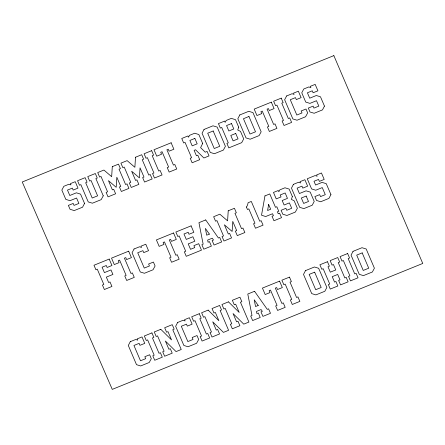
<?xml version="1.0" encoding="UTF-8"?>
<svg xmlns="http://www.w3.org/2000/svg" width="445" height="445" viewBox="0 0 445 445"><rect width="100%" height="100%" fill="white"/><g stroke="black" fill="none" stroke-linecap="round" stroke-linejoin="round"><path stroke-width="0.67" d="M246.397 206.981L247.459 209.467L248.838 208.911L254.946 223.19L253.567 223.746L255.486 228.229L263.051 225.159L261.137 220.681L259.758 221.237L251.292 201.44L248.071 202.748A11.114 10.402 -14.3 0 1 246.502 207.036M112.29 166.653L111.662 176.698L103.913 170.051L97.705 172.565L99.624 177.049L101.015 176.481L107.568 191.795L106.121 192.385L108.04 196.862L115.622 193.786L113.709 189.309L112.379 189.843L108.447 180.648L116.195 187.301L116.824 177.249L120.756 186.444L119.432 186.983L121.346 191.467L128.933 188.391L127.014 183.907L125.59 184.486L119.038 169.172L120.411 168.616L118.498 164.133L112.29 166.653M135.508 157.235L134.88 167.281L127.125 160.634L120.918 163.148L122.837 167.632L124.233 167.07L130.78 182.383L129.339 182.967L131.253 187.451L138.84 184.375L136.921 179.891L135.591 180.431L131.659 171.236L139.413 177.883L140.042 167.837L143.974 177.032L142.645 177.572L144.564 182.049L152.145 178.973L150.226 174.496L148.802 175.074L142.25 159.761L143.629 159.199L141.71 154.721L135.508 157.235M228.224 210.797L227.595 220.842L219.847 214.195L213.639 216.715L215.558 221.193L216.949 220.631L223.501 235.945L222.055 236.529L223.974 241.012L231.556 237.936L229.642 233.453L228.313 233.992L224.38 224.797L232.129 231.445L232.757 221.399L236.69 230.593L235.366 231.133L237.28 235.611L244.867 232.535L242.948 228.057L241.518 228.635L234.971 213.322L236.345 212.76L234.432 208.282L228.224 210.797M268.647 204.505L267.59 210.502L270.671 209.25L268.647 204.505M264.964 195.895L261.526 215.224L265.671 216.537L272.59 213.728L273.43 215.691L272.034 216.259L273.953 220.742L281.535 217.666L279.621 213.183L278.242 213.739L277.402 211.781L278.748 211.236L276.829 206.753L275.488 207.298L269.776 193.948L264.964 195.895M292.343 196.54L291.414 199.421L294.162 200.79L297.36 208.271L295.358 212.059L286.93 215.475L282.775 214.19L281.101 210.279L285.918 208.327L286.752 210.29L291.697 208.282L289.389 202.876L284.11 205.017L282.186 200.517L287.464 198.375L285.15 192.969L280.205 194.977L281.045 196.935L276.234 198.887L273.475 192.446L278.286 190.493L278.831 191.762L279.849 189.859L284.972 187.779L289.15 189.081L292.343 196.54M238.687 127.137L237.73 129.996L240.506 131.386L243.704 138.868L241.702 142.656L228.808 147.885L226.894 143.401L228.285 142.834L221.727 127.509L220.336 128.071L218.423 123.604L224.63 121.09L225.17 122.358L226.188 120.456L231.317 118.376L235.494 119.677L238.687 127.137M202.67 143.451L200.606 147.64L205.24 152.184L207.114 151.422L209.028 155.906L203.871 157.997L195.539 149.77L194.115 150.349L196.429 155.756L197.803 155.199L199.722 159.683L192.134 162.759L190.221 158.275L191.595 157.719L185.048 142.4L183.668 142.962L181.755 138.478L187.957 135.964L188.502 137.227L189.52 135.33L194.693 133.227L198.854 134.535L202.67 143.451M293.439 184.347L291.475 188.135L299.685 207.331L303.857 208.61L312.218 205.223L314.22 201.435L310.226 192.101L306.065 190.833L299.429 193.525L297.115 188.118L301.96 186.149L302.8 188.113L307.628 186.155L304.87 179.713L300.041 181.671L300.586 182.94L298.484 182.3L293.439 184.347M134.056 248.989L132.076 252.782L140.286 271.978L144.441 273.269L153.019 269.787L155.088 265.977L153.414 262.066L148.602 264.019L149.442 265.977L144.263 268.079L137.716 252.766L142.889 250.663L143.729 252.627L148.541 250.674L145.788 244.233L140.976 246.185L141.516 247.448L139.53 246.769L134.056 248.989M204.038 129.439L202.058 133.233L210.268 152.429L214.423 153.72L223.384 150.082L225.404 146.294L217.193 127.098L212.999 125.807L204.038 129.439M239.799 114.938L237.819 118.732L246.029 137.928L250.179 139.213L259.14 135.58L261.159 131.787L252.949 112.596L248.761 111.306L239.799 114.938M130.279 341.682L128.305 345.481L136.509 364.672L140.665 365.962L149.247 362.48L151.311 358.67L149.642 354.76L144.831 356.712L145.671 358.676L140.492 360.773L133.939 345.459L139.118 343.362L139.958 345.32L144.77 343.373L142.011 336.926L137.199 338.879L137.744 340.147L135.758 339.463L130.279 341.682M286.625 95.948L284.644 99.741L292.855 118.932L297.01 120.222L305.587 116.746L307.656 112.93L305.982 109.019L301.17 110.972L302.01 112.935L296.837 115.038L290.285 99.719L295.463 97.622L296.303 99.585L301.115 97.633L298.356 91.186L293.544 93.139L294.084 94.407L292.098 93.723L286.625 95.948M177.638 322.475L175.658 326.274L183.868 345.465L188.024 346.755L196.601 343.273L198.67 339.463L197.002 335.552L192.19 337.505L193.024 339.468L187.851 341.565L181.299 326.252L186.477 324.155L187.317 326.113L192.129 324.166L189.37 317.719L184.558 319.671L185.103 320.94L183.118 320.255L177.638 322.475M305.493 270.621L303.518 274.42L311.723 293.611L315.878 294.901L324.839 291.269L326.858 287.476L318.648 268.279L314.454 266.989L305.493 270.621M353.035 251.342L351.055 255.135L359.265 274.331L363.42 275.622L372.382 271.984L374.401 268.19L366.191 249L361.996 247.709L353.035 251.342M84.539 203.421L82.553 207.203L74.237 210.574L70.054 209.295L68.38 205.384L73.191 203.437L74.031 205.395L78.893 203.426L76.579 198.019L70.01 200.684L65.816 199.393L61.844 190.104L63.852 186.294L68.88 184.258L70.966 184.898L70.427 183.629L75.238 181.677L77.992 188.124L73.18 190.076L72.34 188.113L67.479 190.082L69.793 195.494L76.395 192.813L80.556 194.12L84.539 203.421M324.466 106.116L322.48 109.893L314.164 113.264L309.981 111.99L308.307 108.079L313.119 106.127L313.959 108.091L318.82 106.116L316.506 100.709L309.937 103.374L305.743 102.083L301.771 92.794L303.785 88.989L308.808 86.947L310.894 87.587L310.354 86.324L315.166 84.372L317.925 90.813L313.108 92.766L312.273 90.802L307.406 92.777L309.72 98.184L316.328 95.508L320.489 96.81L324.466 106.116M330.935 194.621L328.916 198.414L320.684 201.752L316.529 200.461L314.871 196.584L319.682 194.632L320.522 196.595L325.284 194.66L322.258 187.584L315.755 190.221L311.6 188.93L307.245 178.751L315.077 175.575L317.163 176.214L316.618 174.946L321.446 172.988L324.205 179.43L319.377 181.393L318.537 179.43L313.992 181.271L315.594 185.025L322.085 182.394L326.246 183.663L330.935 194.621M103.251 195.817L101.187 199.644L92.41 203.204L88.238 201.919L80.857 184.658L79.477 185.22L77.558 180.737L85.129 177.666L87.042 182.15L85.668 182.706L92.215 198.019L97.611 195.833L91.058 180.52L89.668 181.087L87.748 176.604L95.33 173.528L97.249 178.011L95.87 178.567L103.251 195.817M333.85 55.619L22.25 181.994L112.268 389.381L422.75 263.457L333.85 55.619M151.667 150.683L144.085 153.759L145.999 158.236L147.378 157.68L153.931 172.994L152.552 173.55L154.471 178.033L162.052 174.957L160.133 170.474L158.759 171.036L152.207 155.722L153.586 155.16L151.667 150.683M171.13 142.784L153.992 149.737L156.746 156.184L161.557 154.231L160.723 152.268L162.063 151.723L168.616 167.036L167.237 167.598L169.156 172.076L176.737 169L174.818 164.522L173.444 165.078L166.892 149.765L168.238 149.22L169.078 151.183L173.889 149.231L171.13 142.784M271.328 102.15L254.184 109.103L256.943 115.55L261.755 113.597L260.915 111.634L262.255 111.089L268.808 126.402L267.428 126.959L269.347 131.442L276.929 128.366L275.016 123.882L273.636 124.444L267.083 109.131L268.43 108.586L269.269 110.549L274.081 108.597L271.328 102.15M281.234 98.134L273.647 101.21L275.566 105.688L276.94 105.131L283.493 120.445L282.113 121.007L284.032 125.484L291.614 122.408L289.701 117.931L288.321 118.487L281.774 103.173L283.148 102.617L281.234 98.134M194.871 138.417L189.876 140.442L192.19 145.854L197.185 143.824L194.871 138.417M213.188 130.986L207.698 133.216L214.245 148.53L219.741 146.305L213.188 130.986M231.495 123.565L226.549 125.568L228.864 130.98L233.809 128.972L231.495 123.565M248.95 116.484L243.454 118.715L250.007 134.028L255.502 131.798L248.95 116.484M235.728 133.472L230.783 135.475L233.097 140.887L238.042 138.879L235.728 133.472M109.197 259.068L93.984 265.242L95.898 269.726L97.277 269.164L103.824 284.477L102.45 285.039L104.364 289.517L111.934 286.452L110.015 281.969L108.652 282.519L106.344 277.113L112.913 274.448L110.989 269.948L104.419 272.613L102.105 267.206L106.288 265.509L107.123 267.473L111.956 265.515L109.197 259.068M128.661 251.175L111.523 258.128L114.276 264.575L119.088 262.622L118.248 260.659L119.594 260.114L126.146 275.427L124.767 275.983L126.686 280.467L134.268 277.391L132.349 272.913L130.975 273.469L124.422 258.156L125.768 257.611L126.608 259.574L131.42 257.622L128.661 251.175M173.55 232.974L156.406 239.922L159.165 246.369L163.977 244.416L163.137 242.453L164.478 241.908L171.03 257.221L169.651 257.783L171.57 262.261L179.151 259.185L177.238 254.707L175.858 255.263L169.311 239.95L170.652 239.404L171.492 241.368L176.303 239.416L173.55 232.974M191.089 225.86L175.87 232.029L177.789 236.512L179.168 235.95L185.715 251.269L184.341 251.826L186.255 256.309L201.474 250.135L198.715 243.693L193.903 245.646L194.743 247.604L190.527 249.317L188.213 243.905L194.804 241.235L192.88 236.74L186.294 239.41L183.98 234.003L188.191 232.29L189.03 234.254L193.842 232.301L191.089 225.86M205.707 219.93L198.937 222.672L203.154 244.194L201.88 244.711L203.793 249.194L211.381 246.118L209.462 241.635L208.065 242.202L207.643 240.072L212.254 238.197L213.511 239.994L212.148 240.545L214.067 245.028L221.649 241.952L219.735 237.469L218.423 238.003L205.707 219.93M209.378 234.109L206.703 235.194L205.368 228.424L209.378 234.109M306.177 196.061L301.348 198.019L303.662 203.432L308.491 201.474L306.177 196.061M151.917 332.91L144.336 335.986L146.255 340.464L147.629 339.908L154.181 355.221L152.802 355.783L154.721 360.261L162.303 357.185L160.389 352.707L159.01 353.263L152.457 337.95L153.837 337.388L151.917 332.91M160.795 329.311L154.259 331.959L156.178 336.442L157.552 335.88L164.105 351.2L162.709 351.761L164.628 356.245L172.209 353.169L170.296 348.685L168.9 349.253L165.379 341.015L176.075 351.6L181.237 349.509L172.771 329.712L174.162 329.144L172.248 324.666L164.678 327.731L166.597 332.215L167.993 331.647L171.52 339.902L160.795 329.311M199.277 313.703L191.695 316.779L193.614 321.257L194.988 320.7L201.541 336.014L200.161 336.576L202.08 341.054L209.662 337.978L207.743 333.5L206.369 334.056L199.816 318.742L201.196 318.181L199.277 313.703M208.154 310.104L201.618 312.752L203.532 317.235L204.911 316.673L211.464 331.992L210.068 332.554L211.987 337.037L219.569 333.961L217.649 329.478L216.259 330.045L212.732 321.807L223.435 332.393L228.596 330.301L220.13 310.504L221.521 309.937L219.608 305.459L212.037 308.524L213.956 313.007L215.347 312.44L218.879 320.695L208.154 310.104M228.485 301.855L221.944 304.508L223.863 308.991L225.237 308.43L231.789 323.749L230.393 324.31L232.312 328.794L239.894 325.718L237.98 321.234L236.584 321.802L233.063 313.564L243.76 324.149L248.922 322.058L240.456 302.261L241.852 301.693L239.933 297.216L232.368 300.28L234.281 304.764L235.678 304.196L239.204 312.451L228.485 301.855M254.551 291.286L247.782 294.028L252.004 315.55L250.724 316.067L252.638 320.55L260.225 317.474L258.306 312.991L256.915 313.558L256.487 311.428L261.104 309.553L262.355 311.35L260.993 311.901L262.912 316.384L270.493 313.308L268.58 308.824L267.267 309.358L254.551 291.286M279.577 281.134L262.433 288.087L265.192 294.534L270.004 292.582L269.164 290.618L270.504 290.073L277.057 305.387L275.678 305.943L277.597 310.426L285.178 307.35L283.265 302.873L281.885 303.429L275.338 288.115L276.679 287.57L277.519 289.534L282.33 287.581L279.577 281.134M289.484 277.118L281.896 280.194L283.815 284.678L285.195 284.116L291.742 299.429L290.368 299.991L292.282 304.469L299.863 301.393L297.95 296.915L296.57 297.471L290.023 282.158L291.397 281.602L289.484 277.118M327.464 261.716L319.883 264.786L321.796 269.269L323.176 268.713L329.728 284.027L328.349 284.583L330.268 289.066L337.85 285.99L335.93 281.507L334.54 282.074L332.226 276.668L337.683 274.454L339.997 279.861L338.623 280.417L340.536 284.9L348.118 281.824L346.204 277.341L344.808 277.908L338.261 262.594L339.652 262.027L337.738 257.549L330.151 260.625L332.07 265.103L333.444 264.547L335.758 269.954L330.301 272.168L327.987 266.761L329.383 266.193L327.464 261.716M347.64 253.528L340.058 256.604L341.977 261.087L343.351 260.531L349.904 275.844L348.524 276.401L350.443 280.884L358.025 277.808L356.111 273.325L354.732 273.886L348.185 258.567L349.559 258.011L347.64 253.528M314.648 272.173L309.153 274.398L315.705 289.712L321.195 287.487L314.648 272.173M362.185 252.888L356.695 255.119L363.242 270.432L368.738 268.202L362.185 252.888M258.222 305.465L255.552 306.549L254.212 299.78L258.222 305.465"/></g></svg>
